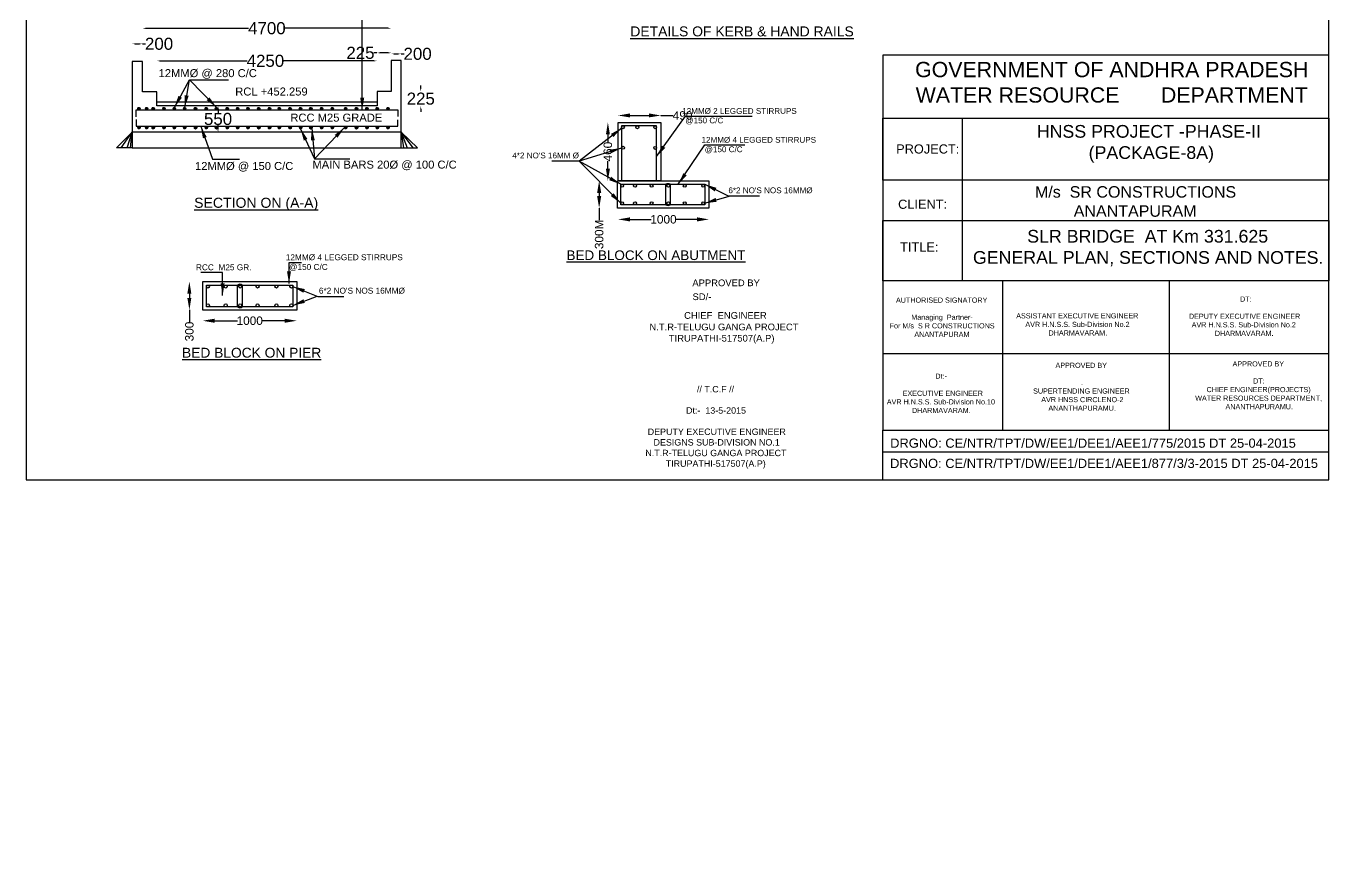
# Model space of a CAD drawing. Header units: millimetres. Extents: x 114438 to 125218, y -166310 to 12693.
# Drawn here: x 114438 to 125217, y 1506 to 8292 of the extents above; entities that cross this region are included whole.
import ezdxf

# ---------------------------------------------------------------- set-up
doc = ezdxf.new("R2010")
doc.units = ezdxf.units.MM
doc.header["$MEASUREMENT"] = 0
for name, color, linetype in [('DIMENSION', 7, 'Continuous'), ('DRAWING', 7, 'Continuous'), ('TEXT', 7, 'Continuous')]:
    doc.layers.add(name, color=color, linetype=linetype)
doc.styles.get("Standard").update_dxf_attribs({"font": 'arial.ttf'})
doc.dimstyles.new('ST100', dxfattribs={"dimtxt": 100, "dimasz": 25, "dimexe": 0, "dimexo": 300, "dimgap": 0.09, "dimtad": 0, "dimtih": 1, "dimtoh": 1, "dimdec": 0, "dimzin": 0, "dimdsep": 46, "dimtxsty": 'Standard', "dimcen": 0, "dimse1": 1, "dimse2": 1, "dimadec": 0, "dimazin": 0, "dimtfac": 1, "dimtdec": 0, "dimtofl": 0, "dimtmove": 0, "dimatfit": 3, "dimfxl": 2000, "dimtolj": 1, "dimtzin": 0, "dimarcsym": 0})
doc.dimstyles.get("Standard").update_dxf_attribs({"dimtxt": 70, "dimasz": 100, "dimexe": 0.18, "dimexo": 0.0625, "dimgap": 0.09, "dimtad": 0, "dimdec": 0, "dimzin": 0, "dimdsep": 46, "dimtxsty": 'Standard', "dimcen": 0.09, "dimse1": 1, "dimse2": 1, "dimadec": 0, "dimazin": 0, "dimtfac": 1, "dimtdec": 0, "dimtofl": 0, "dimtmove": 0, "dimatfit": 3, "dimfxl": 1, "dimtolj": 1, "dimtzin": 0, "dimarcsym": 0})

# ---------------------------------------------------------------- blocks, each defined once
blk = doc.blocks.new('*D24')
at = {"layer": 'Defpoints', "color": 0, "ltscale": 0.4, "transparency": 16777216}
for p in [(115401, 8145), (115315, 7998), (115401, 7998)]:
    blk.add_point(p, dxfattribs=at)
at = {"layer": 'DIMENSION', "color": 0, "lineweight": -2, "ltscale": 0.4, "transparency": 16777216}
for p, q in [((115340, 8145), (115376, 8145)), ((115401, 8145), (115426, 8145))]:
    blk.add_line(p, q, dxfattribs=at)
at = {"layer": 'DIMENSION', "color": 0, "ltscale": 0.4, "transparency": 16777216}
for points in [[(115340, 8149), (115340, 8141), (115315, 8145)], [(115376, 8149), (115376, 8141), (115401, 8145)]]:
    blk.add_solid(points, dxfattribs=at)
at = {"layer": 'DIMENSION', "color": 0, "ltscale": 0.4, "transparency": 16777216, "insert": (115538, 8145), "char_height": 100, "attachment_point": 5}
blk.add_mtext('\\A1;200', dxfattribs=at)
blk = doc.blocks.new('*D25')
at = {"layer": 'Defpoints', "color": 0, "ltscale": 0.4, "transparency": 16777216}
for p in [(117341, 8004), (115520, 7748), (117341, 7750)]:
    blk.add_point(p, dxfattribs=at)
at = {"layer": 'DIMENSION', "color": 0, "lineweight": -2, "ltscale": 0.4, "transparency": 16777216}
for p, q in [((115545, 8004), (116267, 8004)), ((117316, 8004), (116569, 8004))]:
    blk.add_line(p, q, dxfattribs=at)
at = {"layer": 'DIMENSION', "color": 0, "ltscale": 0.4, "transparency": 16777216}
for points in [[(115545, 8008), (115545, 8000), (115520, 8004)], [(117316, 8008), (117316, 8000), (117341, 8004)]]:
    blk.add_solid(points, dxfattribs=at)
at = {"layer": 'DIMENSION', "color": 0, "ltscale": 0.4, "transparency": 16777216, "insert": (116418, 8004), "char_height": 100, "attachment_point": 5}
blk.add_mtext('\\A1;4250', dxfattribs=at)
blk = doc.blocks.new('*D26')
at = {"layer": 'Defpoints', "color": 0, "ltscale": 0.4, "transparency": 16777216}
for p in [(117459, 8274), (115401, 7998), (117459, -166310)]:
    blk.add_point(p, dxfattribs=at)
at = {"layer": 'DIMENSION', "color": 0, "lineweight": -2, "ltscale": 0.4, "transparency": 16777216}
for p, q in [((115426, 8274), (116279, 8274)), ((117434, 8274), (116581, 8274))]:
    blk.add_line(p, q, dxfattribs=at)
at = {"layer": 'DIMENSION', "color": 0, "ltscale": 0.4, "transparency": 16777216}
for points in [[(115426, 8278), (115426, 8270), (115401, 8274)], [(117434, 8278), (117434, 8270), (117459, 8274)]]:
    blk.add_solid(points, dxfattribs=at)
at = {"layer": 'DIMENSION', "color": 0, "ltscale": 0.4, "transparency": 16777216, "insert": (116430, 8274), "char_height": 100, "attachment_point": 5}
blk.add_mtext('\\A1;4700', dxfattribs=at)
blk = doc.blocks.new('*D27')
at = {"layer": 'Defpoints', "color": 0, "ltscale": 0.4, "transparency": 16777216}
for p in [(117341, 8070), (117341, 7956), (117459, 7962)]:
    blk.add_point(p, dxfattribs=at)
at = {"layer": 'DIMENSION', "color": 0, "lineweight": -2, "ltscale": 0.4, "transparency": 16777216}
for p, q in [((117341, 8070), (117316, 8070)), ((117434, 8070), (117366, 8070))]:
    blk.add_line(p, q, dxfattribs=at)
at = {"layer": 'DIMENSION', "color": 0, "ltscale": 0.4, "transparency": 16777216}
for points in [[(117366, 8075), (117366, 8066), (117341, 8070)], [(117434, 8075), (117434, 8066), (117459, 8070)]]:
    blk.add_solid(points, dxfattribs=at)
at = {"layer": 'DIMENSION', "color": 0, "ltscale": 0.4, "transparency": 16777216, "insert": (117204, 8070), "char_height": 100, "attachment_point": 5}
blk.add_mtext('\\A1;225', dxfattribs=at)
blk = doc.blocks.new('*D28')
at = {"layer": 'Defpoints', "color": 0, "ltscale": 0.4, "transparency": 16777216}
for p in [(117459, 8008), (117541, 8062), (117541, 8008)]:
    blk.add_point(p, dxfattribs=at)
at = {"layer": 'DIMENSION', "color": 0, "lineweight": -2, "ltscale": 0.4, "transparency": 16777216}
for p, q in [((117484, 8062), (117516, 8062)), ((117541, 8062), (117566, 8062))]:
    blk.add_line(p, q, dxfattribs=at)
at = {"layer": 'DIMENSION', "color": 0, "ltscale": 0.4, "transparency": 16777216}
for points in [[(117484, 8066), (117484, 8058), (117459, 8062)], [(117516, 8066), (117516, 8058), (117541, 8062)]]:
    blk.add_solid(points, dxfattribs=at)
at = {"layer": 'DIMENSION', "color": 0, "ltscale": 0.4, "transparency": 16777216, "insert": (117677, 8062), "char_height": 100, "attachment_point": 5}
blk.add_mtext('\\A1;200', dxfattribs=at)
blk = doc.blocks.new('*D23')
at = {"layer": 'Defpoints', "color": 0, "ltscale": 0.4, "transparency": 16777216}
for p in [(117341, 7750), (117341, 7631), (117703, 7631)]:
    blk.add_point(p, dxfattribs=at)
at = {"layer": 'DIMENSION', "color": 0, "lineweight": -2, "ltscale": 0.4, "transparency": 16777216}
for p, q in [((117703, 7775), (117703, 7800)), ((117703, 7606), (117703, 7581))]:
    blk.add_line(p, q, dxfattribs=at)
at = {"layer": 'DIMENSION', "color": 0, "ltscale": 0.4, "transparency": 16777216}
for points in [[(117699, 7775), (117707, 7775), (117703, 7750)], [(117699, 7606), (117707, 7606), (117703, 7631)]]:
    blk.add_solid(points, dxfattribs=at)
at = {"layer": 'DIMENSION', "color": 0, "ltscale": 0.4, "transparency": 16777216, "insert": (117703, 7691), "char_height": 100, "attachment_point": 5}
blk.add_mtext('\\A1;225', dxfattribs=at)
blk = doc.blocks.new('*D29')
at = {"layer": 'Defpoints', "color": 0, "ltscale": 0.4, "transparency": 16777216}
for p in [(116026, 7631), (116026, 7414), (116026, 7414)]:
    blk.add_point(p, dxfattribs=at)
at = {"layer": 'DIMENSION', "color": 0, "lineweight": -2, "ltscale": 0.4, "transparency": 16777216}
for p, q in [((116026, 7606), (116026, 7574)), ((116026, 7439), (116026, 7471))]:
    blk.add_line(p, q, dxfattribs=at)
at = {"layer": 'DIMENSION', "color": 0, "ltscale": 0.4, "transparency": 16777216}
for points in [[(116022, 7606), (116030, 7606), (116026, 7631)], [(116022, 7439), (116030, 7439), (116026, 7414)]]:
    blk.add_solid(points, dxfattribs=at)
at = {"layer": 'DIMENSION', "color": 0, "ltscale": 0.4, "transparency": 16777216, "insert": (116026, 7523), "char_height": 100, "attachment_point": 5}
blk.add_mtext('\\A1;550', dxfattribs=at)
blk = doc.blocks.new('*D30')
at = {"layer": 'Defpoints', "color": 0, "transparency": 16777216}
for p in [(119690, 7552), (119335, 7495), (119690, 7495)]:
    blk.add_point(p, dxfattribs=at)
at = {"layer": 'TEXT', "color": 0, "lineweight": -2, "transparency": 16777216}
for p, q in [((119435, 7552), (119590, 7552)), ((119690, 7552), (119790, 7552))]:
    blk.add_line(p, q, dxfattribs=at)
at = {"layer": 'TEXT', "color": 0, "transparency": 16777216}
for points in [[(119435, 7569), (119435, 7536), (119335, 7552)], [(119590, 7569), (119590, 7536), (119690, 7552)]]:
    blk.add_solid(points, dxfattribs=at)
at = {"layer": 'TEXT', "color": 0, "transparency": 16777216, "insert": (119869, 7552), "char_height": 70, "attachment_point": 5}
blk.add_mtext('\\A1;490', dxfattribs=at)
blk = doc.blocks.new('*D31')
at = {"layer": 'Defpoints', "color": 0, "transparency": 16777216}
for p in [(119335, 7011), (119179, 6785), (119335, 6785)]:
    blk.add_point(p, dxfattribs=at)
at = {"layer": 'TEXT', "color": 0, "lineweight": -2, "transparency": 16777216}
for p, q in [((119179, 6911), (119179, 6885)), ((119179, 6785), (119179, 6685))]:
    blk.add_line(p, q, dxfattribs=at)
at = {"layer": 'TEXT', "color": 0, "transparency": 16777216}
for points in [[(119162, 6911), (119196, 6911), (119179, 7011)], [(119162, 6885), (119196, 6885), (119179, 6785)]]:
    blk.add_solid(points, dxfattribs=at)
at = {"layer": 'TEXT', "color": 0, "transparency": 16777216, "insert": (119179, 6568), "char_height": 70, "attachment_point": 5, "rotation": 90}
blk.add_mtext('\\A1;300M', dxfattribs=at)
blk = doc.blocks.new('*D32')
at = {"layer": 'Defpoints', "color": 0, "transparency": 16777216}
for p in [(119335, 6785), (120088, 6785), (120088, 6692)]:
    blk.add_point(p, dxfattribs=at)
at = {"layer": 'TEXT', "color": 0, "lineweight": -2, "transparency": 16777216}
for p, q in [((119435, 6692), (119610, 6692)), ((119988, 6692), (119812, 6692))]:
    blk.add_line(p, q, dxfattribs=at)
at = {"layer": 'TEXT', "color": 0, "transparency": 16777216}
for points in [[(119435, 6709), (119435, 6675), (119335, 6692)], [(119988, 6709), (119988, 6675), (120088, 6692)]]:
    blk.add_solid(points, dxfattribs=at)
at = {"layer": 'TEXT', "color": 0, "transparency": 16777216, "insert": (119711, 6692), "char_height": 70, "attachment_point": 5}
blk.add_mtext('\\A1;1000', dxfattribs=at)
blk = doc.blocks.new('*D33')
at = {"layer": 'Defpoints', "color": 0, "transparency": 16777216}
for p in [(119251, 7495), (119330, 7495), (119330, 7011)]:
    blk.add_point(p, dxfattribs=at)
at = {"layer": 'TEXT', "color": 0, "lineweight": -2, "transparency": 16777216}
for p, q in [((119251, 7395), (119251, 7331)), ((119251, 7111), (119251, 7174))]:
    blk.add_line(p, q, dxfattribs=at)
at = {"layer": 'TEXT', "color": 0, "transparency": 16777216}
for points in [[(119235, 7395), (119268, 7395), (119251, 7495)], [(119235, 7111), (119268, 7111), (119251, 7011)]]:
    blk.add_solid(points, dxfattribs=at)
at = {"layer": 'TEXT', "color": 0, "transparency": 16777216, "insert": (119251, 7253), "char_height": 70, "attachment_point": 5, "rotation": 90}
blk.add_mtext('\\A1;460', dxfattribs=at)
blk = doc.blocks.new('*D34')
at = {"layer": 'Defpoints', "color": 0, "transparency": 16777216}
for p in [(115899, 6178), (115789, 5942), (115899, 5942)]:
    blk.add_point(p, dxfattribs=at)
at = {"layer": 'TEXT', "color": 0, "lineweight": -2, "transparency": 16777216}
for p, q in [((115789, 6078), (115789, 6042)), ((115789, 5942), (115789, 5842))]:
    blk.add_line(p, q, dxfattribs=at)
at = {"layer": 'TEXT', "color": 0, "transparency": 16777216}
for points in [[(115772, 6078), (115805, 6078), (115789, 6178)], [(115772, 6042), (115805, 6042), (115789, 5942)]]:
    blk.add_solid(points, dxfattribs=at)
at = {"layer": 'TEXT', "color": 0, "transparency": 16777216, "insert": (115789, 5764), "char_height": 70, "attachment_point": 5, "rotation": 90}
blk.add_mtext('\\A1;300', dxfattribs=at)
blk = doc.blocks.new('*D35')
at = {"layer": 'Defpoints', "color": 0, "transparency": 16777216}
for p in [(115899, 5942), (116677, 5942), (116677, 5853)]:
    blk.add_point(p, dxfattribs=at)
at = {"layer": 'TEXT', "color": 0, "lineweight": -2, "transparency": 16777216}
for p, q in [((115999, 5853), (116187, 5853)), ((116577, 5853), (116389, 5853))]:
    blk.add_line(p, q, dxfattribs=at)
at = {"layer": 'TEXT', "color": 0, "transparency": 16777216}
for points in [[(115999, 5870), (115999, 5836), (115899, 5853)], [(116577, 5870), (116577, 5836), (116677, 5853)]]:
    blk.add_solid(points, dxfattribs=at)
at = {"layer": 'TEXT', "color": 0, "transparency": 16777216, "insert": (116288, 5853), "char_height": 70, "attachment_point": 5}
blk.add_mtext('\\A1;1000', dxfattribs=at)

msp = doc.modelspace()

# ---------------------------------------------------------------- hatches: boundary and pattern name
at = {"layer": 'DRAWING'}
h = msp.add_hatch(dxfattribs=at)
h.set_pattern_fill('ANSI31', color=256, scale=0.825931, style=0)
h.set_pattern_definition([(45, (72506.63535, 2063.7748), (-0.0730026922, 0.0730026922), [])])
h.paths.add_polyline_path([(115372.5, 7598.8, 0.3857977), (115381.6, 7608.9, 1), (115361.4, 7608.9, 0.3857977), (115370.5, 7598.8)])
h = msp.add_hatch(dxfattribs=at)
h.set_pattern_fill('ANSI31', color=256, scale=0.825931, style=0)
h.set_pattern_definition([(45, (72570.95089, 2063.82321), (-0.0730026922, 0.0730026922), [])])
h.paths.add_polyline_path([(115445.9, 7608.9, 1), (115425.7, 7608.9, 0.3857977), (115434.8, 7598.9), (115436.8, 7598.9, 0.3857977)])
h = msp.add_hatch(dxfattribs=at)
h.set_pattern_fill('ANSI31', color=256, scale=0.825931, style=0)
h.set_pattern_definition([(45, (72624.71513, 2063.82321), (-0.0730026922, 0.0730026922), [])])
h.paths.add_polyline_path([(115499.7, 7608.9, 1), (115479.5, 7608.9, 0.3857977), (115488.6, 7598.9), (115490.6, 7598.9, 0.3857977)])
h = msp.add_hatch(dxfattribs=at)
h.set_pattern_fill('ANSI31', color=256, scale=0.825931, style=0)
h.set_pattern_definition([(45, (72713.75474, 2063.82321), (-0.0730026922, 0.0730026922), [])])
h.paths.add_polyline_path([(115588.7, 7608.9, 1), (115568.5, 7608.9, 0.3857977), (115577.6, 7598.9), (115579.6, 7598.9, 0.3857977)])
h = msp.add_hatch(dxfattribs=at)
h.set_pattern_fill('ANSI31', color=256, scale=0.825931, style=0)
h.set_pattern_definition([(45, (72800.02367, 2063.7748), (-0.0730026922, 0.0730026922), [])])
h.paths.add_polyline_path([(115675, 7608.9, 1), (115654.8, 7608.9, 0.3857977), (115663.9, 7598.8), (115665.9, 7598.8, 0.3857977)])
h = msp.add_hatch(dxfattribs=at)
h.set_pattern_fill('ANSI31', color=256, scale=0.825931, style=0)
h.set_pattern_definition([(45, (72885.26809, 2063.7748), (-0.0730026922, 0.0730026922), [])])
h.paths.add_polyline_path([(115760.2, 7608.9, 1), (115740, 7608.9, 0.3857977), (115749.1, 7598.8), (115751.1, 7598.8, 0.3857977)])
h = msp.add_hatch(dxfattribs=at)
h.set_pattern_fill('ANSI31', color=256, scale=0.825931, style=0)
h.set_pattern_definition([(45, (72974.7942, 2063.82321), (-0.0730026922, 0.0730026922), [])])
h.paths.add_polyline_path([(115849.7, 7608.9, 1), (115829.6, 7608.9, 0.3857977), (115838.7, 7598.9), (115840.6, 7598.9, 0.3857977)])
h = msp.add_hatch(dxfattribs=at)
h.set_pattern_fill('ANSI31', color=256, scale=0.825931, style=0)
h.set_pattern_definition([(45, (73063.56137, 2063.82321), (-0.0730026922, 0.0730026922), [])])
h.paths.add_polyline_path([(115938.5, 7608.9, 1), (115918.3, 7608.9, 0.3857977), (115927.4, 7598.9), (115929.4, 7598.9, 0.3857977)])
h = msp.add_hatch(dxfattribs=at)
h.set_pattern_fill('ANSI31', color=256, scale=0.825931, style=0)
h.set_pattern_definition([(45, (73148.28297, 2063.82321), (-0.0730026922, 0.0730026922), [])])
h.paths.add_polyline_path([(116023.2, 7608.9, 1), (116003, 7608.9, 0.3857977), (116012.1, 7598.9), (116014.1, 7598.9, 0.3857977)])
h = msp.add_hatch(dxfattribs=at)
h.set_pattern_fill('ANSI31', color=256, scale=0.825931, style=0)
h.set_pattern_definition([(45, (73237.32259, 2063.82321), (-0.0730026922, 0.0730026922), [])])
h.paths.add_polyline_path([(116112.3, 7608.9, 1), (116092.1, 7608.9, 0.3857977), (116101.2, 7598.9), (116103.2, 7598.9, 0.3857977)])
h = msp.add_hatch(dxfattribs=at)
h.set_pattern_fill('ANSI31', color=256, scale=0.825931, style=0)
h.set_pattern_definition([(45, (73323.59152, 2063.7748), (-0.0730026922, 0.0730026922), [])])
h.paths.add_polyline_path([(116198.5, 7608.9, 1), (116178.3, 7608.9, 0.3857977), (116187.5, 7598.8), (116189.4, 7598.8, 0.3857977)])
h = msp.add_hatch(dxfattribs=at)
h.set_pattern_fill('ANSI31', color=256, scale=0.825931, style=0)
h.set_pattern_definition([(45, (73408.83593, 2063.7748), (-0.0730026922, 0.0730026922), [])])
h.paths.add_polyline_path([(116283.8, 7608.9, 1), (116263.6, 7608.9, 0.3857977), (116272.7, 7598.8), (116274.7, 7598.8, 0.3857977)])
h = msp.add_hatch(dxfattribs=at)
h.set_pattern_fill('ANSI31', color=256, scale=0.825931, style=0)
h.set_pattern_definition([(45, (73498.36205, 2063.82321), (-0.0730026922, 0.0730026922), [])])
h.paths.add_polyline_path([(116373.3, 7608.9, 1), (116353.1, 7608.9, 0.3857977), (116362.2, 7598.9), (116364.2, 7598.9, 0.3857977)])
h = msp.add_hatch(dxfattribs=at)
h.set_pattern_fill('ANSI31', color=256, scale=0.825931, style=0)
h.set_pattern_definition([(45, (73587.12922, 2063.82321), (-0.0730026922, 0.0730026922), [])])
h.paths.add_polyline_path([(116462.1, 7608.9, 1), (116441.9, 7608.9, 0.3857977), (116451, 7598.9), (116453, 7598.9, 0.3857977)])
h = msp.add_hatch(dxfattribs=at)
h.set_pattern_fill('ANSI31', color=256, scale=0.825931, style=0)
h.set_pattern_definition([(45, (73668.42085, 2063.82321), (-0.0730026922, 0.0730026922), [])])
h.paths.add_polyline_path([(116543.4, 7608.9, 1), (116523.2, 7608.9, 0.3857977), (116532.3, 7598.9), (116534.3, 7598.9, 0.3857977)])
h = msp.add_hatch(dxfattribs=at)
h.set_pattern_fill('ANSI31', color=256, scale=0.825931, style=0)
h.set_pattern_definition([(45, (73757.46047, 2063.82321), (-0.0730026922, 0.0730026922), [])])
h.paths.add_polyline_path([(116632.4, 7608.9, 1), (116612.2, 7608.9, 0.3857977), (116621.3, 7598.9), (116623.3, 7598.9, 0.3857977)])
h = msp.add_hatch(dxfattribs=at)
h.set_pattern_fill('ANSI31', color=256, scale=0.825931, style=0)
h.set_pattern_definition([(45, (73843.7294, 2063.7748), (-0.0730026922, 0.0730026922), [])])
h.paths.add_polyline_path([(116718.7, 7608.9, 1), (116698.5, 7608.9, 0.3857977), (116707.6, 7598.8), (116709.6, 7598.8, 0.3857977)])
h = msp.add_hatch(dxfattribs=at)
h.set_pattern_fill('ANSI31', color=256, scale=0.825931, style=0)
h.set_pattern_definition([(45, (73928.97381, 2063.7748), (-0.0730026922, 0.0730026922), [])])
h.paths.add_polyline_path([(116803.9, 7608.9, 1), (116783.7, 7608.9, 0.3857977), (116792.8, 7598.8), (116794.8, 7598.8, 0.3857977)])
h = msp.add_hatch(dxfattribs=at)
h.set_pattern_fill('ANSI31', color=256, scale=0.825931, style=0)
h.set_pattern_definition([(45, (74018.49993, 2063.82321), (-0.0730026922, 0.0730026922), [])])
h.paths.add_polyline_path([(116893.4, 7608.9, 1), (116873.3, 7608.9, 0.3857977), (116882.4, 7598.9), (116884.3, 7598.9, 0.3857977)])
h = msp.add_hatch(dxfattribs=at)
h.set_pattern_fill('ANSI31', color=256, scale=0.825931, style=0)
h.set_pattern_definition([(45, (74107.2671, 2063.82321), (-0.0730026922, 0.0730026922), [])])
h.paths.add_polyline_path([(116982.2, 7608.9, 1), (116962, 7608.9, 0.3857977), (116971.1, 7598.9), (116973.1, 7598.9, 0.3857977)])
h = msp.add_hatch(dxfattribs=at)
h.set_pattern_fill('ANSI31', color=256, scale=0.825931, style=0)
h.set_pattern_definition([(45, (74217.55906, 2063.82321), (-0.0730026922, 0.0730026922), [])])
h.paths.add_polyline_path([(117092.5, 7608.9, 1), (117072.3, 7608.9, 0.3857977), (117081.4, 7598.9), (117083.4, 7598.9, 0.3857977)])
h = msp.add_hatch(dxfattribs=at)
h.set_pattern_fill('ANSI31', color=256, scale=0.825931, style=0)
h.set_pattern_definition([(45, (74306.59868, 2063.82321), (-0.0730026922, 0.0730026922), [])])
h.paths.add_polyline_path([(117181.5, 7608.9, 1), (117161.4, 7608.9, 0.3857977), (117170.5, 7598.9), (117172.4, 7598.9, 0.3857977)])
h = msp.add_hatch(dxfattribs=at)
h.set_pattern_fill('ANSI31', color=256, scale=0.825931, style=0)
h.set_pattern_definition([(45, (74392.86761, 2063.7748), (-0.0730026922, 0.0730026922), [])])
h.paths.add_polyline_path([(117267.8, 7608.9, 1), (117247.6, 7608.9, 0.3857977), (117256.7, 7598.8), (117258.7, 7598.8, 0.3857977)])
h = msp.add_hatch(dxfattribs=at)
h.set_pattern_fill('ANSI31', color=256, scale=0.825931, style=0)
h.set_pattern_definition([(45, (74478.11202, 2063.7748), (-0.0730026922, 0.0730026922), [])])
h.paths.add_polyline_path([(117353.1, 7608.9, 1), (117332.9, 7608.9, 0.3857977), (117342, 7598.8), (117343.9, 7598.8, 0.3857977)])
h = msp.add_hatch(dxfattribs=at)
h.set_pattern_fill('ANSI31', color=256, scale=0.825931, style=0)
h.set_pattern_definition([(45, (74567.63814, 2063.82321), (-0.0730026922, 0.0730026922), [])])
h.paths.add_polyline_path([(117442.6, 7608.9, 1), (117422.4, 7608.9, 0.3857977), (117431.5, 7598.9), (117433.5, 7598.9, 0.3857977)])
h = msp.add_hatch(dxfattribs=at)
h.set_pattern_fill('ANSI31', color=256, scale=0.825931, style=0)
h.set_pattern_definition([(315, (72506.75181, 12997.40732), (-0.0730026922, -0.0730026922), [])])
h.paths.add_polyline_path([(115370.6, 7462.4, 0.3857977), (115361.5, 7452.3, 1), (115381.7, 7452.3, 0.3857977), (115372.6, 7462.4)])
h = msp.add_hatch(dxfattribs=at)
h.set_pattern_fill('ANSI31', color=256, scale=0.825931, style=0)
h.set_pattern_definition([(315, (72571.06736, 12997.35892), (-0.0730026922, -0.0730026922), [])])
h.paths.add_polyline_path([(115446, 7452.3, -1), (115425.8, 7452.3, -0.3857977), (115434.9, 7462.3), (115436.9, 7462.3, -0.3857977)])
h = msp.add_hatch(dxfattribs=at)
h.set_pattern_fill('ANSI31', color=256, scale=0.825931, style=0)
h.set_pattern_definition([(315, (72624.83159, 12997.35892), (-0.0730026922, -0.0730026922), [])])
h.paths.add_polyline_path([(115499.8, 7452.3, -1), (115479.6, 7452.3, -0.3857977), (115488.7, 7462.3), (115490.7, 7462.3, -0.3857977)])
h = msp.add_hatch(dxfattribs=at)
h.set_pattern_fill('ANSI31', color=256, scale=0.825931, style=0)
h.set_pattern_definition([(315, (72713.87121, 12997.35892), (-0.0730026922, -0.0730026922), [])])
h.paths.add_polyline_path([(115588.8, 7452.3, -1), (115568.6, 7452.3, -0.3857977), (115577.7, 7462.3), (115579.7, 7462.3, -0.3857977)])
h = msp.add_hatch(dxfattribs=at)
h.set_pattern_fill('ANSI31', color=256, scale=0.825931, style=0)
h.set_pattern_definition([(315, (72800.14014, 12997.40732), (-0.0730026922, -0.0730026922), [])])
h.paths.add_polyline_path([(115675.1, 7452.3, -1), (115654.9, 7452.3, -0.3857977), (115664, 7462.4), (115666, 7462.4, -0.3857977)])
h = msp.add_hatch(dxfattribs=at)
h.set_pattern_fill('ANSI31', color=256, scale=0.825931, style=0)
h.set_pattern_definition([(315, (72885.38455, 12997.40732), (-0.0730026922, -0.0730026922), [])])
h.paths.add_polyline_path([(115760.3, 7452.3, -1), (115740.1, 7452.3, -0.3857977), (115749.2, 7462.4), (115751.2, 7462.4, -0.3857977)])
h = msp.add_hatch(dxfattribs=at)
h.set_pattern_fill('ANSI31', color=256, scale=0.825931, style=0)
h.set_pattern_definition([(315, (72974.91067, 12997.35892), (-0.0730026922, -0.0730026922), [])])
h.paths.add_polyline_path([(115849.9, 7452.3, -1), (115829.7, 7452.3, -0.3857977), (115838.8, 7462.3), (115840.7, 7462.3, -0.3857977)])
h = msp.add_hatch(dxfattribs=at)
h.set_pattern_fill('ANSI31', color=256, scale=0.825931, style=0)
h.set_pattern_definition([(315, (73063.67784, 12997.35892), (-0.0730026922, -0.0730026922), [])])
h.paths.add_polyline_path([(115938.6, 7452.3, -1), (115918.4, 7452.3, -0.3857977), (115927.5, 7462.3), (115929.5, 7462.3, -0.3857977)])
h = msp.add_hatch(dxfattribs=at)
h.set_pattern_fill('ANSI31', color=256, scale=0.825931, style=0)
h.set_pattern_definition([(315, (73148.39944, 12997.35892), (-0.0730026922, -0.0730026922), [])])
h.paths.add_polyline_path([(116023.3, 7452.3, -1), (116003.2, 7452.3, -0.3857977), (116012.3, 7462.3), (116014.2, 7462.3, -0.3857977)])
h = msp.add_hatch(dxfattribs=at)
h.set_pattern_fill('ANSI31', color=256, scale=0.825931, style=0)
h.set_pattern_definition([(315, (73237.43906, 12997.35892), (-0.0730026922, -0.0730026922), [])])
h.paths.add_polyline_path([(116112.4, 7452.3, -1), (116092.2, 7452.3, -0.3857977), (116101.3, 7462.3), (116103.3, 7462.3, -0.3857977)])
h = msp.add_hatch(dxfattribs=at)
h.set_pattern_fill('ANSI31', color=256, scale=0.825931, style=0)
h.set_pattern_definition([(315, (73323.70798, 12997.40732), (-0.0730026922, -0.0730026922), [])])
h.paths.add_polyline_path([(116198.6, 7452.3, -1), (116178.5, 7452.3, -0.3857977), (116187.6, 7462.4), (116189.5, 7462.4, -0.3857977)])
h = msp.add_hatch(dxfattribs=at)
h.set_pattern_fill('ANSI31', color=256, scale=0.825931, style=0)
h.set_pattern_definition([(315, (73408.9524, 12997.40732), (-0.0730026922, -0.0730026922), [])])
h.paths.add_polyline_path([(116283.9, 7452.3, -1), (116263.7, 7452.3, -0.3857977), (116272.8, 7462.4), (116274.8, 7462.4, -0.3857977)])
h = msp.add_hatch(dxfattribs=at)
h.set_pattern_fill('ANSI31', color=256, scale=0.825931, style=0)
h.set_pattern_definition([(315, (73498.47851, 12997.35892), (-0.0730026922, -0.0730026922), [])])
h.paths.add_polyline_path([(116373.4, 7452.3, -1), (116353.2, 7452.3, -0.3857977), (116362.3, 7462.3), (116364.3, 7462.3, -0.3857977)])
h = msp.add_hatch(dxfattribs=at)
h.set_pattern_fill('ANSI31', color=256, scale=0.825931, style=0)
h.set_pattern_definition([(315, (73587.24568, 12997.35892), (-0.0730026922, -0.0730026922), [])])
h.paths.add_polyline_path([(116462.2, 7452.3, -1), (116442, 7452.3, -0.3857977), (116451.1, 7462.3), (116453.1, 7462.3, -0.3857977)])
h = msp.add_hatch(dxfattribs=at)
h.set_pattern_fill('ANSI31', color=256, scale=0.825931, style=0)
h.set_pattern_definition([(315, (73668.53732, 12997.35892), (-0.0730026922, -0.0730026922), [])])
h.paths.add_polyline_path([(116543.5, 7452.3, -1), (116523.3, 7452.3, -0.3857977), (116532.4, 7462.3), (116534.4, 7462.3, -0.3857977)])
h = msp.add_hatch(dxfattribs=at)
h.set_pattern_fill('ANSI31', color=256, scale=0.825931, style=0)
h.set_pattern_definition([(315, (73757.57693, 12997.35892), (-0.0730026922, -0.0730026922), [])])
h.paths.add_polyline_path([(116632.5, 7452.3, -1), (116612.3, 7452.3, -0.3857977), (116621.4, 7462.3), (116623.4, 7462.3, -0.3857977)])
h = msp.add_hatch(dxfattribs=at)
h.set_pattern_fill('ANSI31', color=256, scale=0.825931, style=0)
h.set_pattern_definition([(315, (73843.84586, 12997.40732), (-0.0730026922, -0.0730026922), [])])
h.paths.add_polyline_path([(116718.8, 7452.3, -1), (116698.6, 7452.3, -0.3857977), (116707.7, 7462.4), (116709.7, 7462.4, -0.3857977)])
h = msp.add_hatch(dxfattribs=at)
h.set_pattern_fill('ANSI31', color=256, scale=0.825931, style=0)
h.set_pattern_definition([(315, (73929.09028, 12997.40732), (-0.0730026922, -0.0730026922), [])])
h.paths.add_polyline_path([(116804, 7452.3, -1), (116783.8, 7452.3, -0.3857977), (116793, 7462.4), (116794.9, 7462.4, -0.3857977)])
h = msp.add_hatch(dxfattribs=at)
h.set_pattern_fill('ANSI31', color=256, scale=0.825931, style=0)
h.set_pattern_definition([(315, (74018.61639, 12997.35892), (-0.0730026922, -0.0730026922), [])])
h.paths.add_polyline_path([(116893.6, 7452.3, -1), (116873.4, 7452.3, -0.3857977), (116882.5, 7462.3), (116884.5, 7462.3, -0.3857977)])
h = msp.add_hatch(dxfattribs=at)
h.set_pattern_fill('ANSI31', color=256, scale=0.825931, style=0)
h.set_pattern_definition([(315, (74107.38356, 12997.35892), (-0.0730026922, -0.0730026922), [])])
h.paths.add_polyline_path([(116982.3, 7452.3, -1), (116962.1, 7452.3, -0.3857977), (116971.2, 7462.3), (116973.2, 7462.3, -0.3857977)])
h = msp.add_hatch(dxfattribs=at)
h.set_pattern_fill('ANSI31', color=256, scale=0.825931, style=0)
h.set_pattern_definition([(315, (74217.67553, 12997.35892), (-0.0730026922, -0.0730026922), [])])
h.paths.add_polyline_path([(117092.6, 7452.3, -1), (117072.4, 7452.3, -0.3857977), (117081.5, 7462.3), (117083.5, 7462.3, -0.3857977)])
h = msp.add_hatch(dxfattribs=at)
h.set_pattern_fill('ANSI31', color=256, scale=0.825931, style=0)
h.set_pattern_definition([(315, (74306.71514, 12997.35892), (-0.0730026922, -0.0730026922), [])])
h.paths.add_polyline_path([(117181.7, 7452.3, -1), (117161.5, 7452.3, -0.3857977), (117170.6, 7462.3), (117172.6, 7462.3, -0.3857977)])
h = msp.add_hatch(dxfattribs=at)
h.set_pattern_fill('ANSI31', color=256, scale=0.825931, style=0)
h.set_pattern_definition([(315, (74392.98407, 12997.40732), (-0.0730026922, -0.0730026922), [])])
h.paths.add_polyline_path([(117267.9, 7452.3, -1), (117247.7, 7452.3, -0.3857977), (117256.8, 7462.4), (117258.8, 7462.4, -0.3857977)])
h = msp.add_hatch(dxfattribs=at)
h.set_pattern_fill('ANSI31', color=256, scale=0.825931, style=0)
h.set_pattern_definition([(315, (74478.22849, 12997.40732), (-0.0730026922, -0.0730026922), [])])
h.paths.add_polyline_path([(117353.2, 7452.3, -1), (117333, 7452.3, -0.3857977), (117342.1, 7462.4), (117344.1, 7462.4, -0.3857977)])
h = msp.add_hatch(dxfattribs=at)
h.set_pattern_fill('ANSI31', color=256, scale=0.825931, style=0)
h.set_pattern_definition([(315, (74567.7546, 12997.35892), (-0.0730026922, -0.0730026922), [])])
h.paths.add_polyline_path([(117442.7, 7452.3, -1), (117422.5, 7452.3, -0.3857977), (117431.6, 7462.3), (117433.6, 7462.3, -0.3857977)])

# ---------------------------------------------------------------- linework, layer by layer
at = {"layer": 'Defpoints'}
msp.add_lwpolyline([(121525.9, 4535.7), (121525.9, 4948.2)], dxfattribs=at)
at = {"layer": 'DRAWING'}
for points in [[(125216.5, 12693.4), (114437.7, 12693.4), (114437.7, 4535.7), (125216.5, 4535.7)], [(119690.2, 7010.9), (119334.9, 7010.9), (119334.9, 7494.6), (119690.2, 7494.6)], [(119329.7, 7010.9), (120087.6, 7010.9), (120087.6, 6785), (119329.7, 6785)], [(119357.5, 6982.3), (120052.4, 6982.3), (120052.4, 6813.7), (119357.5, 6813.7)], [(119731.3, 6982.3), (119766.6, 6982.3), (119766.6, 6813.7), (119731.3, 6813.7)], [(115899, 6178.4), (116676.5, 6178.4), (116676.5, 5941.6), (115899, 5941.6)], [(115930.4, 6148.2), (116643.9, 6148.2), (116643.9, 5968.2), (115930.4, 5968.2)], [(116188.3, 6148.2), (116225.6, 6148.2), (116225.6, 5968.2), (116188.3, 5968.2)]]:
    msp.add_lwpolyline(points, close=True, dxfattribs=at)
at = {"layer": 'DRAWING', "ltscale": 0.4}
for points in [[(117541.1, 7414.4), (117541.1, 8007.9), (117458.7, 8007.9), (117458.7, 7750.4), (117341.1, 7750.4), (117341.1, 7630.7), (115520.4, 7630.7), (115520.4, 7748.4), (115401.5, 7748.4), (115401.5, 7998.4), (115314.5, 7998.4), (115314.5, 7414.4)], [(115520.4, 7664.1), (117341.1, 7664.1)], [(115184.9, 7284.9), (115314.5, 7414.4)], [(115223.9, 7284.9), (115314.5, 7414.4)], [(115273.6, 7284.9), (115314.5, 7414.4)], [(115302.4, 7284.9), (115314.5, 7414.4)], [(117541.1, 7284.9), (117677.2, 7284.9), (117541.1, 7414.4)], [(117541.1, 7414.4), (117637.4, 7284.9)], [(117541.1, 7414.4), (117591.2, 7284.9)], [(117541.1, 7414.4), (117560.5, 7284.9)]]:
    msp.add_lwpolyline(points, dxfattribs=at)
at = {"layer": 'DRAWING'}
for points in [[(115349.4, 7541.8), (115349.4, 7598.8), (117513.5, 7598.8), (117513.5, 7544.6)], [(115349.6, 7519.3), (115349.6, 7462.4), (117513.6, 7462.4), (117513.6, 7516.6)], [(119654.5, 7466.4), (119364, 7466.4), (119364, 7010.9)], [(119654.5, 7010.9), (119654.5, 7466.4)], [(115314.5, 7284.9), (115184.9, 7284.9)]]:
    msp.add_lwpolyline(points, dxfattribs=at)
at = {"layer": 'DRAWING', "ltscale": 0.4}
msp.add_lwpolyline([(115314.5, 7284.9), (117541.1, 7284.9), (117541.1, 7414.4), (115314.5, 7414.4)], close=True, dxfattribs=at)
at = {"layer": 'DRAWING'}
for centre, radius in [((115371.5, 7608.9), 10.1), ((115435.8, 7608.9), 10.1), ((115489.6, 7608.9), 10.1), ((115578.6, 7608.9), 10.1), ((115664.9, 7608.9), 10.1), ((115750.1, 7608.9), 10.1), ((115839.6, 7608.9), 10.1), ((115928.4, 7608.9), 10.1), ((116013.1, 7608.9), 10.1), ((116102.2, 7608.9), 10.1), ((116188.4, 7608.9), 10.1), ((116273.7, 7608.9), 10.1), ((116363.2, 7608.9), 10.1), ((116452, 7608.9), 10.1), ((116533.3, 7608.9), 10.1), ((116622.3, 7608.9), 10.1), ((116708.6, 7608.9), 10.1), ((116793.8, 7608.9), 10.1), ((116883.3, 7608.9), 10.1), ((116972.1, 7608.9), 10.1), ((117082.4, 7608.9), 10.1), ((117171.4, 7608.9), 10.1), ((117257.7, 7608.9), 10.1), ((117343, 7608.9), 10.1), ((117432.5, 7608.9), 10.1), ((115371.6, 7452.3), 10.1), ((115435.9, 7452.3), 10.1), ((115489.7, 7452.3), 10.1), ((115578.7, 7452.3), 10.1), ((115665, 7452.3), 10.1), ((115750.2, 7452.3), 10.1), ((115839.8, 7452.3), 10.1), ((115928.5, 7452.3), 10.1), ((116013.2, 7452.3), 10.1), ((116102.3, 7452.3), 10.1), ((116188.6, 7452.3), 10.1), ((116273.8, 7452.3), 10.1), ((116363.3, 7452.3), 10.1), ((116452.1, 7452.3), 10.1), ((116533.4, 7452.3), 10.1), ((116622.4, 7452.3), 10.1), ((116708.7, 7452.3), 10.1), ((116793.9, 7452.3), 10.1), ((116883.5, 7452.3), 10.1), ((116972.2, 7452.3), 10.1), ((117082.5, 7452.3), 10.1), ((117171.6, 7452.3), 10.1), ((117257.8, 7452.3), 10.1), ((117343.1, 7452.3), 10.1), ((117432.6, 7452.3), 10.1), ((119375.9, 7454.5), 11.9), ((119494.9, 7454.5), 11.9), ((119642.4, 7454.5), 11.9), ((119376.9, 7284.9), 11.9), ((119642.4, 7283.1), 11.9), ((119369.3, 6970.4), 11.9), ((119475.6, 6970.4), 11.9), ((119613.1, 6970.4), 11.9), ((119751.4, 6970.4), 11.9), ((119886.8, 6970.4), 11.9), ((120039.2, 6970.4), 11.9), ((119369.3, 6825.7), 11.9), ((119475.6, 6825.7), 11.9), ((119613.1, 6825.7), 11.9), ((119751.4, 6825.7), 11.9), ((119886.8, 6825.7), 11.9), ((120039.2, 6825.7), 11.9), ((115942.1, 6136.2), 12.2), ((116089.2, 6136.2), 12.2), ((116209, 6136.2), 12.2), ((116352.7, 6136.2), 12.2), ((116509.3, 6136.2), 12.2), ((116632.4, 6136.2), 12.2), ((115942.1, 5980.4), 12.2), ((116089.2, 5980.4), 12.2), ((116209, 5980.4), 12.2), ((116352.7, 5980.4), 12.2), ((116509.3, 5980.4), 12.2), ((116632.4, 5980.4), 12.2)]:
    msp.add_circle(centre, radius, dxfattribs=at)
for centre, radius, start, end in [((119749, 6951.6), 35.5, 60.18616, 119.81384), ((119749, 6834.5), 27.3, 229.71277, 310.28723), ((116206.9, 6125.4), 29.4, 50.69391, 129.30609), ((116206.9, 5985.2), 25.2, 222.3367, 317.6633)]:
    msp.add_arc(centre, radius, start, end, dxfattribs=at)
at = {"layer": 'TEXT'}
for points in [[(125216.5, 8052.4), (121525.9, 8052.4), (121525.9, 4948.2), (125216.5, 4948.2)], [(121525.9, 7529.5), (125216.5, 7529.5), (125216.5, 7017.8), (121525.9, 7017.8)], [(121525.9, 6683.6), (125216.5, 6683.6), (125216.5, 6184.2), (121525.9, 6184.2)]]:
    msp.add_lwpolyline(points, close=True, dxfattribs=at)
for points in [[(122181.2, 7529.5), (122181.2, 6184.2)], [(122515.9, 6184.2), (122515.9, 4948.2)], [(123895.6, 6184.2), (123895.6, 4948.2)], [(121525.9, 5582.9), (125216.5, 5582.9)], [(121525.9, 4767.6), (125216.5, 4767.6)]]:
    msp.add_lwpolyline(points, dxfattribs=at)

# ---------------------------------------------------------------- texts
at = {"layer": 'DRAWING', "color": 7}
for s, p in [('12MMØ @ 280 C/C ', (115534, 7869.3)), ('RCL +452.259', (116168.3, 7717.2)), (' RCC M25 GRADE', (116598.6, 7501.1)), ('12MMØ @ 150 C/C ', (115835.4, 7100.7)), ('MAIN BARS 20Ø @ 100 C/C ', (116806.9, 7112.1))]:
    msp.add_text(s, height=66.209, rotation=0.01749, dxfattribs=at).set_placement(p)
at = {"layer": 'TEXT'}
for s, height, p in [('%%UDETAILS OF KERB & HAND RAILS', 82.413, (119436.7, 8206.8)), ('12MMØ 2 LEGGED STIRRUPS', 47.867, (119866, 7565.6)), ('@150 C/C', 47.87, (119892.7, 7487.1)), ('12MMØ 4 LEGGED STIRRUPS', 47.867, (120025.8, 7326.8)), ("4*2 NO'S 16MM Ø", 47.867, (118460.5, 7197.2)), ('@150 C/C', 47.87, (120052.5, 7248.4)), ("6*2 NO'S NOS 16MMØ", 47.867, (120248.3, 6908.7)), ('%%USECTION ON (A-A)', 83.168, (115828.3, 6787.9)), ('12MMØ 4 LEGGED STIRRUPS', 48.925, (116586.3, 6354.2)), ('%%UBED BLOCK ON ABUTMENT', 79.778, (118908.7, 6355.5)), ('RCC  M25 GR.', 48.925, (115843.3, 6271.1)), ('@150 C/C', 48.93, (116613.5, 6274)), ('APPROVED BY ', 55.751, (119950.1, 6138.9)), ("6*2 NO'S NOS 16MMØ", 48.925, (116860.5, 6077.6)), ('SD/-', 55.75, (119951.5, 6023.8)), ('N.T.R-TELUGU GANGA PROJECT', 55.751, (119595.1, 5773.7)), ('TIRUPATHI-517507(A.P)', 55.751, (119755.3, 5680.5)), ('%%UBED BLOCK ON PIER', 81.542, (115728.1, 5547.7))]:
    msp.add_text(s, height=height, dxfattribs=at).set_placement(p)
at = {"layer": 'TEXT', "color": 7, "width": 3601.392, "attachment_point": 5}
for s, insert, char_height in [('GOVERNMENT OF ANDHRA PRADESH\\PWATER RESOURCE       DEPARTMENT', (123419.6, 7826.2), 126.281), ('HNSS PROJECT -PHASE-II\\P (PACKAGE-8A)', (123726.5, 7317.1), 105.235)]:
    msp.add_mtext(s, dxfattribs=dict(at, insert=insert, char_height=char_height))
at = {"layer": 'TEXT', "attachment_point": 1}
for s, insert, char_height, width in [('PROJECT:', (121636, 7312.8), 75.6, 705.413), ('\\pi387.01;M/s  SR CONSTRUCTIONS \\P\\pi707.71;ANANTAPURAM', (122397.4, 6967), 94.911, 2422.019), ('CLIENT:', (121652, 6855.2), 75.6, 705.413), ('\\pi642.81;SLR BRIDGE  AT Km 331.625\\P\\pi193.66;GENERAL PLAN, SECTIONS AND NOTES.', (122077.5, 6604.9), 105.235, 3266.771), ('TITLE:', (121669.4, 6500.9), 75.6, 409.972), ('\\pi689.84;AUTHORISED SIGNATORY\\P\\pi1067.7;\\P\\pi816.47;Managing  Partner-\\P\\pi637.5;For M/s  S R CONSTRUCTIONS\\P\\pi842.11;ANANTAPURAM', (120944.7, 6045.2), 42.545, 2135.436), ('\\pi1005.9;  DT:\\P\\pi1067.7;\\P\\pi599.13; DEPUTY EXECUTIVE ENGINEER\\P\\pi638.24;AVR H.N.S.S. Sub-Division No.2\\P\\pi829.88;DHARMAVARAM.', (123442.5, 6053.6), 42.545, 2135.436), ('CHIEF  ENGINEER', (119881.9, 5924.7), 55.751, 1565.815), ('\\pi1067.7;\\P\\P\\pi562.8;ASSISTANT EXECUTIVE ENGINEER\\P\\pi638.24;AVR H.N.S.S. Sub-Division No.2\\P\\pi829.88;DHARMAVARAM.', (122066.6, 6056.9), 42.545, 2135.436), ('\\pi854.91;APPROVED BY\\P\\pi1067.7;\\P\\pi1064.7;.  \\P\\pi669.84;SUPERTENDING ENGINEER                \\P\\pi720.86; AVR HNSS CIRCLENO-2\\P\\pi0;^I^I^I^I       ANANTHAPURAMU.', (122099.3, 5505.4), 42.545, 2135.436), ('\\pi854.91;APPROVED BY\\P\\pi1067.7;\\P\\pi1024.7;DT:   \\P\\pi639.34;CHIEF ENGINEER(PROJECTS)                \\P\\pi545.68;WATER RESOURCES DEPARTMENT,\\P\\pi0;^I^I^I^I       ANANTHAPURAMU.', (123564.4, 5517.4), 42.545, 2135.436), ('\\pi1023.1;Dt:- \\P\\pi1067.7;\\P\\pi719.67;  EXECUTIVE ENGINEER\\P\\pi621.57;AVR H.N.S.S. Sub-Division No.10\\P\\pi829.88;DHARMAVARAM.', (120937.1, 5415.7), 42.545, 2135.436), ('\\pi1170.9;// T.C.F //\\P\\pi1324.5;\\P\\pi1080.9;Dt:-  13-5-2015\\P\\pi1324.5;\\P\\pi743.24; DEPUTY EXECUTIVE ENGINEER\\P\\pi811.79;DESIGNS SUB-DIVISION NO.1\\P\\pi744.34;N.T.R-TELUGU GANGA PROJECT\\P\\pi912.9;TIRUPATHI-517507(A.P)', (118816.9, 5312.8), 52.778, 2649.073), ('\\pi505.48;DRGNO: CE/NTR/TPT/DW/EE1/DEE1/AEE1/775/2015 DT 25-04-2015', (121080.8, 4878.2), 76.386, 4355.145), ('\\pi413.54;DRGNO: CE/NTR/TPT/DW/EE1/DEE1/AEE1/877/3/3-2015 DT 25-04-2015', (121172.3, 4710.6), 76.386, 4355.145)]:
    msp.add_mtext(s, dxfattribs=dict(at, insert=insert, char_height=char_height, width=width))

# ---------------------------------------------------------------- dimensions: what is measured, and where the dimension line sits
at = {"layer": 'DIMENSION', "ltscale": 0.4}
for base, p1, p2, text, picture, middle in [((117458.7, 8274), (115401.5, 7998.4), (117458.7, -166309.7), '4700', '*D26', (116430.1, 8274)), ((115401.5, 8145.2), (115314.5, 7998.4), (115401.5, 7998.4), '200', '*D24', (115537.7, 8145.2)), ((117341.1, 8070.4), (117458.7, 7961.8), (117341.1, 7955.9), '225', '*D27', (117204.3, 8070.4)), ((117541.1, 8062.2), (117458.7, 8007.9), (117541.1, 8007.9), '200', '*D28', (117677.3, 8062.2))]:
    dim = msp.add_linear_dim(base=base, p1=p1, p2=p2, text=text, dimstyle='ST100', dxfattribs=at)
    dim.commit()
    dim.dimension.update_dxf_attribs({"geometry": picture, "text_midpoint": middle})
dim = msp.add_linear_dim(base=(117341.1, 8004), p1=(115520.4, 7748.4), p2=(117341.1, 7750.4), text='4250', dimstyle='ST100', dxfattribs=at)
dim.commit()
dim.dimension.update_dxf_attribs({"geometry": '*D25', "text_midpoint": (116418.1, 8004), "dimtype": 160})
for base, p1, p2, text, picture, middle in [((117702.9, 7630.7), (117341.1, 7750.4), (117341.1, 7630.7), '225', '*D23', (117702.9, 7690.5)), ((116026.1, 7414.4), (116026.1, 7630.7), (116026.1, 7414.4), '550', '*D29', (116026.1, 7522.6))]:
    dim = msp.add_linear_dim(base=base, p1=p1, p2=p2, angle=90, text=text, dimstyle='ST100', dxfattribs=at)
    dim.commit()
    dim.dimension.update_dxf_attribs({"geometry": picture, "text_midpoint": middle})
at = {"layer": 'TEXT'}
for base, p1, p2, text, picture, middle in [((119690.2, 7552.2), (119334.9, 7494.6), (119690.2, 7494.6), '490', '*D30', (119868.9, 7552.2)), ((120087.6, 6692.1), (119334.9, 6785), (120087.6, 6785), '1000', '*D32', (119711.2, 6692.1)), ((116676.5, 5852.9), (115899, 5941.6), (116676.5, 5941.6), '1000', '*D35', (116287.8, 5852.9))]:
    dim = msp.add_linear_dim(base=base, p1=p1, p2=p2, text=text, dimstyle='Standard', dxfattribs=at)
    dim.commit()
    dim.dimension.update_dxf_attribs({"geometry": picture, "text_midpoint": middle})
for base, p1, p2, text, picture, middle in [((119251.4, 7494.6), (119329.7, 7010.9), (119329.7, 7494.6), '460', '*D33', (119251.4, 7252.7)), ((119179.2, 6785), (119334.9, 7010.9), (119334.9, 6785), '300M', '*D31', (119179.2, 6568.3)), ((115788.6, 5941.6), (115899, 6178.4), (115899, 5941.6), '300', '*D34', (115788.6, 5764.4))]:
    dim = msp.add_linear_dim(base=base, p1=p1, p2=p2, angle=90, text=text, dimstyle='Standard', dxfattribs=at)
    dim.commit()
    dim.dimension.update_dxf_attribs({"geometry": picture, "text_midpoint": middle})

# ---------------------------------------------------------------- leaders
at = {"layer": 'DRAWING'}
for points in [[(117218.6, 7598.8), (117218.6, 8449), (117527.2, 8449)], [(115664.9, 7619), (115789.7, 7847.4)], [(115750.1, 7619), (115789.7, 7847.4)], [(116013.1, 7619), (115789.7, 7847.4), (116111.4, 7847.4)], [(119654.5, 7212.3), (119892.4, 7547.6), (120445.1, 7547.6)], [(115883, 7462.4), (115979.5, 7191.1), (116203.3, 7191.1)], [(116708.7, 7442.2), (116823.2, 7193.4), (117116.3, 7193.4)], [(116801.8, 7446), (116823.2, 7193.4)], [(117072.4, 7452.3), (116823.2, 7193.4)], [(119365.8, 7448.1), (119013.2, 7173.9), (118787.1, 7173.9)], [(119365.1, 7282.7), (119013.2, 7173.9)], [(119833.9, 6982.3), (120052.2, 7308.9), (120383.8, 7308.9)], [(119357.5, 6982.3), (119013.2, 7173.9)], [(119357.4, 6825.7), (119013.2, 7173.9)], [(120052.4, 6982.3), (120245.1, 6888), (120504.4, 6888)], [(120051.1, 6825.7), (120264.3, 6888)], [(116063.8, 6061.4), (116063.8, 6252.6), (115883.6, 6252.6)], [(116613.2, 6161.8), (116613.2, 6335.8), (116717, 6335.8)], [(116644.6, 6136.2), (116852.8, 6054.7), (117067.6, 6054.7)], [(116644.6, 5980.4), (116846.2, 6057.3)]]:
    msp.add_leader(points, dimstyle='Standard', override={"dimgap": 0.09, "dimtad": 0}, dxfattribs=at)

doc.saveas('drawing.dxf')
